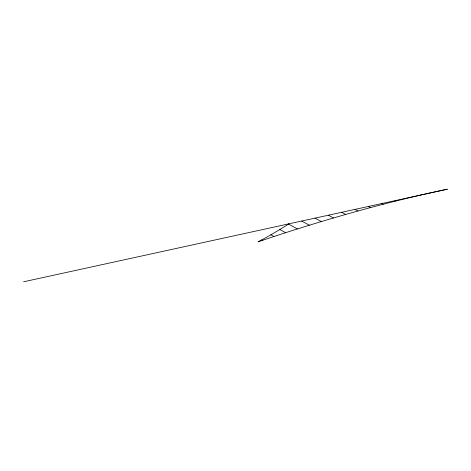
<?xml version="1.0" encoding="UTF-8"?>
<svg xmlns="http://www.w3.org/2000/svg" width="471" height="471" viewBox="0 0 471 471"><rect width="100%" height="100%" fill="white"/><g stroke="black" fill="none" stroke-linecap="round" stroke-linejoin="round"><path stroke-width="0.71" d="M23.55 281.799L447.45 189.201A520.461 129.437 -21.6 0 0 258.049 241.835A148.818 37.009 -21.6 0 0 288.782 223.86M395.087 200.64L395.828 201.04M381.745 203.554L383.082 204.284M368.399 206.469L370.477 207.605M355.057 209.383L358.013 210.996M341.71 212.297L345.673 214.458M328.369 215.212L333.45 217.985M315.028 218.126L321.346 221.576M301.681 221.04L309.353 225.226M288.499 224.049L297.46 228.935M279.833 229.512L285.667 232.698M270.854 234.805L273.975 236.513M261.588 239.951L262.371 240.375"/></g></svg>
